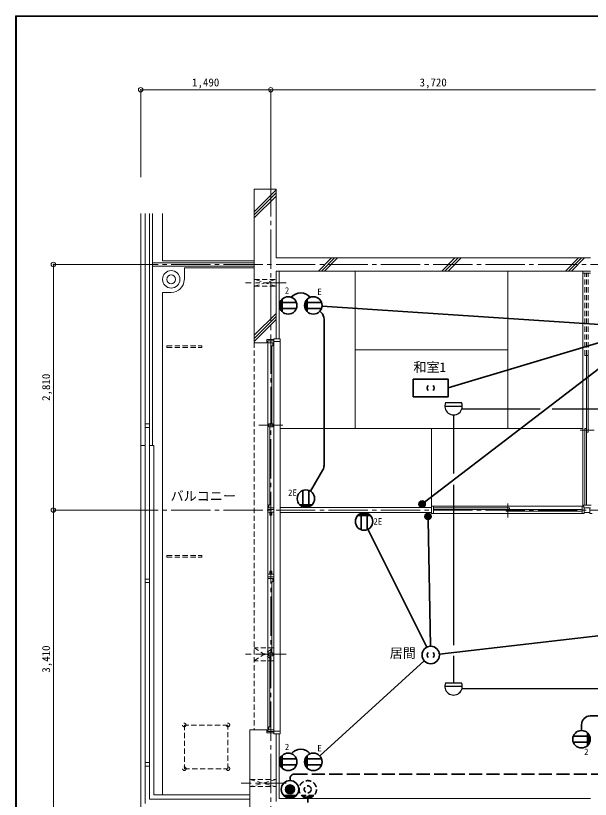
# Model space of a CAD drawing. Units: millimetres at full size, sheet at 1:50. Extents: x -9674 to 9699, y -6794 to 6791.
# Drawn here: x -9674 to -3093, y -2176 to 6791 of the extents above; entities that cross this region are included whole.
import ezdxf
from ezdxf.enums import TextEntityAlignment as Align

# ---------------------------------------------------------------- set-up
doc = ezdxf.new("R2010")
doc.units = ezdxf.units.MM
doc.header["$LTSCALE"] = 50
doc.header["$PDMODE"] = 32
doc.header["$PDSIZE"] = 50
for name, pattern in [('CHAIN1', [8, 5, -1, 1, -1]), ('CHAIN2', [12, 9, -1, 1, -1]), ('DASHED1', [1.8, 1.2, -0.6]), ('DASHED3', [4, 3, -1])]:
    doc.linetypes.add(name, pattern=pattern)
for name, color, linetype, lineweight in [('0-0_図面枠', 7, 'Continuous', 9), ('1-0_芯', 134, 'CHAIN2', 9), ('1-1_躯体', 134, 'Continuous', 9), ('1-2_間仕切', 134, 'Continuous', 9), ('1-3_建具', 134, 'Continuous', 9), ('1-4_仕上げ', 134, 'Continuous', 9), ('1-6_ﾊﾞﾙｺﾆｰ・階段', 134, 'Continuous', 9), ('1-7_その他', 134, 'DASHED1', 9), ('1-8_ハッチ', 134, 'Continuous', 9), ('1-B_寸法', 134, 'Continuous', 9), ('1-C_梁', 134, 'DASHED1', 9), ('2-0_芯', 2, 'Continuous', 35), ('3-2', 3, 'DASHED1', 35), ('3-3', 1, 'Continuous', 25), ('3-E', 3, 'Continuous', 35)]:
    doc.layers.add(name, color=color, linetype=linetype, lineweight=lineweight)
doc.layers.add('1-A_文字', color=134, linetype='Continuous')
doc.styles.add('ＭＳ ゴシック', font='')
doc.styles.get('ＭＳ ゴシック').set_extended_font_data('MS Gothic')

msp = doc.modelspace()

# ---------------------------------------------------------------- linework, layer by layer
at = {"layer": '0-0_図面枠'}
for p, q in [((-9673.92, 6791.43), (-9673.92, -6793.93)), ((-9672.16, 6789.66), (-9672.16, -6792.16)), ((9697.16, 6789.66), (-9672.16, 6789.66)), ((-9670.4, 6787.9), (-9670.4, -6790.4)), ((9695.4, 6787.9), (-9670.4, 6787.9)), ((-9668.64, -6788.64), (-9668.64, 6786.14)), ((-9668.64, 6786.14), (9693.64, 6786.14)), ((-9666.87, 6784.38), (-9666.87, -6786.88)), ((9691.87, 6784.38), (-9666.87, 6784.38)), ((-9665.11, 6782.61), (-9665.11, -6785.11)), ((9690.11, 6782.61), (-9665.11, 6782.61)), ((9688.35, 6780.85), (-9663.35, 6780.85)), ((-9663.35, 6780.85), (-9663.35, -6783.35))]:
    msp.add_line(p, q, dxfattribs=at)
msp.add_lwpolyline([(9698.92, -6793.93), (9698.92, 6791.43), (-9673.92, 6791.43)], dxfattribs=at)
at = {"layer": '1-0_芯'}
for p, q in [((-6752.5, 4944.23), (-6752.5, -3525.77)), ((-8492.5, 3944.23), (8517.5, 3944.23)), ((-8492.5, 1134.23), (3087.5, 1134.23))]:
    msp.add_line(p, q, dxfattribs=at)
at = {"layer": '1-1_躯体'}
for p, q in [((-6942.5, 4804.23), (-6942.5, 3049.23)), ((-6692.5, 4019.23), (-3092.5, 4019.23)), ((-6692.5, 3869.23), (-6692.5, 3094.23)), ((-6692.5, 3869.23), (-3092.5, 3869.23)), ((-6797.5, 3049.23), (-6942.5, 3049.23)), ((-6717.5, 3084.23), (-6797.5, 3084.23)), ((-6797.5, 3084.23), (-6797.5, 3049.23)), ((-6992.5, -1380.77), (-6992.5, -2385.77)), ((-6797.5, -1380.77), (-6992.5, -1380.77)), ((-6797.5, -1415.77), (-6797.5, -1380.77)), ((-6717.5, -1415.77), (-6797.5, -1415.77)), ((-6692.5, -1425.77), (-6692.5, -2200.77))]:
    msp.add_line(p, q, dxfattribs=at)
msp.add_lwpolyline([(-6942.5, 4804.23), (-6692.5, 4804.23), (-6692.5, 4019.23)], dxfattribs=at)
at = {"layer": '1-2_間仕切'}
for p, q in [((-6645.5, 1164.23), (-4912.5, 1164.23)), ((-6645.5, 1104.23), (-4912.5, 1104.23))]:
    msp.add_line(p, q, dxfattribs=at)
at = {"layer": '1-3_建具'}
for p, q in [((-3092.5, 3844.23), (-3177.5, 3844.23)), ((-6787.5, 3069.23), (-6787.5, 3034.23)), ((-6787.5, 3069.23), (-6717.5, 3069.23)), ((-6717.5, 3049.23), (-6787.5, 3049.23)), ((-6752.5, 3014.23), (-6752.5, 3049.23)), ((-6728.5, 3014.23), (-6728.5, 3049.23)), ((-6717.5, 3034.23), (-6717.5, 3069.23)), ((-6645.5, -1395.77), (-6645.5, 3064.23)), ((-6787.5, 3034.23), (-6787.5, 1174.23)), ((-6728.5, 3014.23), (-6752.5, 3014.23)), ((-6740.5, 3014.23), (-6740.5, 2121.73)), ((-6717.5, 3034.23), (-6717.5, 1174.23)), ((-3138.33, 2026.73), (-3138.33, 2904.23)), ((-3138.33, 2904.23), (-3118.33, 2904.23)), ((-3118.33, 2904.23), (-3118.33, 2026.73)), ((-6890.98, 2104.23), (-6614.02, 2104.23)), ((-6776.5, 2086.73), (-6776.5, 2121.73)), ((-6728.5, 2086.73), (-6776.5, 2086.73)), ((-6764.5, 2086.73), (-6764.5, 1194.23)), ((-6752.5, 2086.73), (-6752.5, 2121.73)), ((-3138.33, 2066.73), (-3158.33, 2066.73)), ((-3158.33, 2066.73), (-3158.33, 1189.23)), ((-3138.33, 1189.23), (-3138.33, 2066.73)), ((-3048.33, 2046.73), (-3208.33, 2046.73)), ((-3118.33, 2026.73), (-3138.33, 2026.73)), ((-6787.5, 1094.23), (-6787.5, 1174.23)), ((-6752.5, 1194.23), (-6776.5, 1194.23)), ((-6776.5, 1194.23), (-6776.5, 1159.23)), ((-6752.5, 1194.23), (-6752.5, 1159.23)), ((-6717.5, 1174.23), (-6717.5, 1094.23)), ((-4912.5, 1179.23), (-4912.5, 1094.23)), ((-4887.5, 1179.23), (-3187.5, 1179.23)), ((-4037.5, 1050.06), (-4037.5, 1210.06)), ((-3187.5, 1179.23), (-3187.5, 1094.23)), ((-3187.5, 1179.23), (-3177.5, 1179.23)), ((-3177.5, 1189.23), (-3082.5, 1189.23)), ((-3177.5, 1189.23), (-3177.5, 1179.23)), ((-6717.5, 1159.23), (-6787.5, 1159.23)), ((-6787.5, 1139.23), (-6717.5, 1139.23)), ((-6717.5, 1109.23), (-6787.5, 1109.23)), ((-6787.5, 1094.23), (-6787.5, 414.23)), ((-6764.5, 1074.23), (-6764.5, 1109.23)), ((-6740.5, 1074.23), (-6740.5, 1109.23)), ((-6717.5, 1094.23), (-6717.5, 414.23)), ((-4912.5, 1094.23), (-4887.5, 1094.23)), ((-4017.5, 1160.06), (-4887.5, 1160.06)), ((-4887.5, 1140.06), (-4017.5, 1140.06)), ((-3187.5, 1094.23), (-4887.5, 1094.23)), ((-4057.5, 1120.06), (-4057.5, 1140.06)), ((-4057.5, 1140.06), (-3187.5, 1140.06)), ((-3187.5, 1120.06), (-4057.5, 1120.06)), ((-4017.5, 1140.06), (-4017.5, 1160.06)), ((-3187.5, 1094.23), (-3162.5, 1094.23)), ((-3167.5, 1158.23), (-3092.5, 1158.23)), ((-3162.5, 1158.23), (-3162.5, 1094.23)), ((-3162.5, 1104.23), (-3097.5, 1104.23)), ((-3097.5, 1158.23), (-3097.5, 1094.23)), ((-3097.5, 1094.23), (-3072.5, 1094.23)), ((-6740.5, 1074.23), (-6764.5, 1074.23)), ((-6752.5, 1074.23), (-6752.5, 434.23)), ((-6787.5, 414.23), (-6787.5, 334.23)), ((-6717.5, 399.23), (-6787.5, 399.23)), ((-6787.5, 369.23), (-6717.5, 369.23)), ((-6740.5, 434.23), (-6764.5, 434.23)), ((-6764.5, 434.23), (-6764.5, 399.23)), ((-6740.5, 434.23), (-6740.5, 399.23)), ((-6717.5, 334.23), (-6717.5, 414.23)), ((-6717.5, 349.23), (-6787.5, 349.23)), ((-6787.5, 334.23), (-6787.5, -1365.77)), ((-6752.5, 314.23), (-6752.5, 349.23)), ((-6728.5, 314.23), (-6752.5, 314.23)), ((-6740.5, 314.23), (-6740.5, -498.27)), ((-6728.5, 314.23), (-6728.5, 349.23)), ((-6717.5, 334.23), (-6717.5, -1365.77)), ((-6890.98, -515.77), (-6614.02, -515.77)), ((-6776.5, -533.27), (-6776.5, -498.27)), ((-6728.5, -533.27), (-6776.5, -533.27)), ((-6764.5, -533.27), (-6764.5, -1345.77)), ((-6752.5, -533.27), (-6752.5, -498.27)), ((-6787.5, -1400.77), (-6787.5, -1365.77)), ((-6717.5, -1380.77), (-6787.5, -1380.77)), ((-6787.5, -1400.77), (-6717.5, -1400.77)), ((-6776.5, -1345.77), (-6752.5, -1345.77)), ((-6776.5, -1345.77), (-6776.5, -1380.77)), ((-6752.5, -1345.77), (-6752.5, -1380.77)), ((-6717.5, -1365.77), (-6717.5, -1400.77)), ((-6717.5, -1425.77), (-6717.5, -1395.77)), ((-6645.5, -1425.77), (-6717.5, -1425.77))]:
    msp.add_line(p, q, dxfattribs=at)
at = {"layer": '1-3_建具', "linetype": 'DASHED1'}
for p, q in [((-3158.33, 2904.23), (-3158.33, 3844.23)), ((-3138.33, 2904.23), (-3138.33, 3844.23)), ((-3118.33, 2904.23), (-3118.33, 3844.23)), ((-3138.33, 2904.23), (-3158.33, 2904.23))]:
    msp.add_line(p, q, dxfattribs=at)
at = {"layer": '1-3_建具'}
for points in [[(-3092.5, 3869.23), (-3177.5, 3869.23), (-3177.5, 3844.23), (-3177.5, 1189.23)], [(-6645.5, 3094.23), (-6645.5, 3064.23), (-6717.5, 3064.23)], [(-6645.5, 3094.23), (-6717.5, 3094.23), (-6717.5, 3064.23)], [(-6728.5, 2086.73), (-6728.5, 2121.73), (-6776.5, 2121.73)], [(-4912.5, 1179.23), (-4887.5, 1179.23), (-4887.5, 1094.23)], [(-3177.5, 1179.23), (-3167.5, 1179.23), (-3167.5, 1158.23)], [(-6728.5, -533.27), (-6728.5, -498.27), (-6776.5, -498.27)], [(-6645.5, -1425.77), (-6645.5, -1395.77), (-6717.5, -1395.77)]]:
    msp.add_lwpolyline(points, dxfattribs=at)
at = {"layer": '1-4_仕上げ'}
for p, q in [((-5785, 3869.23), (-5785, 2065.89)), ((-4040, 3869.23), (-4040, 2065.89)), ((-5785, 2967.56), (-4040, 2967.56)), ((-6645.5, 2065.89), (-3177.5, 2065.89)), ((-4912.5, 2065.89), (-4912.5, 1164.23))]:
    msp.add_line(p, q, dxfattribs=at)
at = {"layer": '1-6_ﾊﾞﾙｺﾆｰ・階段'}
for p, q in [((-8242.5, 4526.86), (-8242.5, -2275.77)), ((-8192.5, 4526.86), (-8192.5, -2225.77)), ((-8142.5, 4526.86), (-8142.5, -2175.77)), ((-8107.5, 4526.86), (-8107.5, 1874.23)), ((-7992.5, 3984.23), (-7992.5, 4526.86)), ((-6942.5, 3964.23), (-8107.5, 3964.23)), ((-6942.5, 3984.23), (-7992.5, 3984.23)), ((-6942.5, 3924.23), (-8107.5, 3924.23)), ((-6942.5, 3904.23), (-7742.5, 3904.23)), ((-7742.5, 3774.23), (-7742.5, 3904.23)), ((-7992.5, 3624.23), (-7992.5, -2125.77)), ((-7892.5, 3624.23), (-7992.5, 3624.23)), ((-8192.5, 2119.23), (-8142.5, 2119.23)), ((-8192.5, 2079.23), (-8142.5, 2079.23)), ((-8242.5, 1874.23), (-8192.5, 1874.23)), ((-8142.5, 1874.23), (-8092.5, 1874.23)), ((-8092.5, 1874.23), (-8092.5, -2125.77)), ((-8192.5, 344.23), (-8142.5, 344.23)), ((-8192.5, 304.23), (-8142.5, 304.23)), ((-8192.5, -1755.77), (-8142.5, -1755.77)), ((-8192.5, -1795.77), (-8142.5, -1795.77)), ((-8092.5, -2125.77), (-6992.5, -2125.77)), ((-8142.5, -2175.77), (-6992.5, -2175.77))]:
    msp.add_line(p, q, dxfattribs=at)
for radius in [100, 50]:
    msp.add_circle((-7892.5, 3774.23), radius, dxfattribs=at)
msp.add_arc((-7892.5, 3774.23), 150, 270, 357.77329, dxfattribs=at)
at = {"layer": '1-7_その他'}
for p, q in [((-6942.5, 3774.23), (-6692.5, 3774.23)), ((-6942.5, 3694.23), (-6692.5, 3774.23)), ((-6692.5, 3694.23), (-6942.5, 3774.23)), ((-6942.5, 3694.23), (-6692.5, 3694.23)), ((-7942.5, 3014.23), (-7942.5, 2994.23)), ((-7942.5, 2994.23), (-7542.5, 2994.23)), ((-7942.5, 614.23), (-7942.5, 594.23)), ((-7942.5, 594.23), (-7542.5, 594.23)), ((-6717.5, -440.77), (-6942.5, -440.77)), ((-6942.5, -590.77), (-6717.5, -440.77)), ((-6942.5, -440.77), (-6717.5, -590.77)), ((-6717.5, -590.77), (-6942.5, -590.77)), ((-7742.5, -1325.77), (-7742.5, -1825.77)), ((-7242.5, -1325.77), (-7742.5, -1325.77)), ((-7242.5, -1825.77), (-7242.5, -1325.77)), ((-7742.5, -1825.77), (-7242.5, -1825.77)), ((-6992.5, -1950.77), (-6692.5, -1950.77)), ((-6992.5, -1950.77), (-6692.5, -2030.77)), ((-6692.5, -1950.77), (-6992.5, -2030.77)), ((-6992.5, -2030.77), (-6692.5, -2030.77))]:
    msp.add_line(p, q, dxfattribs=at)
at = {"layer": '1-7_その他', "linetype": 'CHAIN1'}
for p, q in [((-6577.5, 3734.23), (-7042.5, 3734.23)), ((-6577.5, -515.77), (-7042.5, -515.77)), ((-6577.5, -1990.77), (-7092.5, -1990.77))]:
    msp.add_line(p, q, dxfattribs=at)
at = {"layer": '1-7_その他'}
for points in [[(-7942.5, 3014.23), (-7542.5, 3014.23), (-7542.5, 2994.23)], [(-7942.5, 614.23), (-7542.5, 614.23), (-7542.5, 594.23)]]:
    msp.add_lwpolyline(points, dxfattribs=at)
for centre in [(-7742.5, -1325.77), (-7242.5, -1325.77), (-7742.5, -1825.77), (-7242.5, -1825.77)]:
    msp.add_circle(centre, 20, dxfattribs=at)
at = {"layer": '1-8_ハッチ'}
for p, q in [((-6942.5, 4548.44), (-6692.5, 4798.44)), ((-6942.5, 4513.09), (-6692.5, 4763.09)), ((-6942.5, 4477.73), (-6692.5, 4727.73)), ((-6207.5, 3869.23), (-6057.5, 4019.23)), ((-6172.15, 3869.23), (-6022.15, 4019.23)), ((-6136.79, 3869.23), (-5986.79, 4019.23)), ((-4793.29, 3869.23), (-4643.29, 4019.23)), ((-4757.93, 3869.23), (-4607.93, 4019.23)), ((-4722.58, 3869.23), (-4572.58, 4019.23)), ((-3379.07, 3869.23), (-3229.07, 4019.23)), ((-3343.72, 3869.23), (-3193.72, 4019.23)), ((-3308.36, 3869.23), (-3158.36, 4019.23)), ((-6657.5, 3869.23), (-6657.5, 3094.23)), ((-6942.5, 3134.23), (-6692.5, 3384.23)), ((-6942.5, 3098.87), (-6692.5, 3348.87)), ((-6942.5, 3063.52), (-6692.5, 3313.52)), ((-6657.5, -1425.77), (-6657.5, -2165.77)), ((-6657.5, -2165.77), (-3092.5, -2165.77))]:
    msp.add_line(p, q, dxfattribs=at)
at = {"layer": '1-B_寸法'}
for p, q in [((-8242.5, 4944.23), (-8242.5, 5944.23)), ((-8242.5, 5944.23), (-6752.5, 5944.23)), ((-6752.5, 4944.23), (-6752.5, 5944.23)), ((-6752.5, 5944.23), (-3032.5, 5944.23)), ((-9242.5, 3944.23), (-8492.5, 3944.23)), ((-9242.5, 3944.23), (-9242.5, 1134.23)), ((-9242.5, 1134.23), (-8492.5, 1134.23)), ((-9242.5, 1134.23), (-9242.5, -2275.77))]:
    msp.add_line(p, q, dxfattribs=at)
for p in [(-8242.5, 5944.23), (-6752.5, 5944.23), (-9242.5, 3944.23), (-9242.5, 1134.23)]:
    msp.add_point(p, dxfattribs=at)
at = {"layer": '1-C_梁'}
msp.add_line((-6942.5, 3049.23), (-6942.5, -1380.77), dxfattribs=at)
at = {"layer": '2-0_芯'}
for p, q in [((-6649.86, 3499.91), (-6649.86, 3451.27)), ((-6646.54, 3510.59), (-6459.14, 3510.59)), ((-6643.86, 3517.05), (-6643.86, 3434.13)), ((-6637.86, 3528.27), (-6637.86, 3422.91)), ((-6631.86, 3536.9), (-6631.86, 3414.28)), ((-6625.86, 3543.93), (-6625.86, 3407.25)), ((-6622.85, 3547), (-6622.85, 3404.18)), ((-6362.42, 3499.91), (-6362.42, 3451.27)), ((-6359.1, 3510.59), (-6171.71, 3510.59)), ((-6356.42, 3517.05), (-6356.42, 3434.13)), ((-6350.42, 3528.27), (-6350.42, 3422.91)), ((-6344.42, 3536.9), (-6344.42, 3414.28)), ((-6338.42, 3543.93), (-6338.42, 3407.25)), ((-6335.42, 3547), (-6335.42, 3404.18)), ((-6646.54, 3440.59), (-6459.14, 3440.59)), ((-6359.1, 3440.59), (-6171.71, 3440.59)), ((-6175.24, 3393.75), (-6191.34, 3408.37)), ((-6165.61, 3468.93), (-2524.2, 3226)), ((-6142.45, 1645.55), (-6142.45, 3319.7)), ((-4722.56, 2530.88), (-2524.2, 3192.48)), ((-4990.94, 1224.8), (-2507.19, 3126)), ((-4722.56, 2630.88), (-5122.56, 2630.88)), ((-5122.56, 2630.88), (-5122.56, 2430.88)), ((-6156.29, 1594.77), (-6299.62, 1351.57)), ((-6385.41, 1171.71), (-6385.41, 1359.1)), ((-6315.41, 1171.71), (-6315.41, 1359.1)), ((-6278.99, 1195.39), (-6421.82, 1195.39)), ((-6282.06, 1192.39), (-6418.75, 1192.39)), ((-6289.1, 1186.39), (-6411.72, 1186.39)), ((-6297.73, 1180.39), (-6403.08, 1180.39)), ((-6308.94, 1174.39), (-6391.87, 1174.39)), ((-6326.09, 1168.39), (-6374.73, 1168.39)), ((-5055.54, 1202.91), (-4983.53, 1202.91)), ((-5054.24, 1212.51), (-4984.83, 1212.51)), ((-5054.24, 1193.31), (-4984.83, 1193.31)), ((-5049.99, 1222.12), (-4989.07, 1222.12)), ((-5049.99, 1183.71), (-4989.07, 1183.71)), ((-5041.14, 1231.72), (-4997.93, 1231.72)), ((-5041.14, 1174.11), (-4997.93, 1174.11)), ((-5622.88, 1082.07), (-5745.5, 1082.07)), ((-5631.51, 1088.07), (-5736.87, 1088.07)), ((-5642.73, 1094.07), (-5725.66, 1094.07)), ((-5719.19, 1096.75), (-5719.19, 909.35)), ((-5659.87, 1100.07), (-5708.51, 1100.07)), ((-5649.19, 1096.75), (-5649.19, 909.35)), ((-4982.02, 1080.7), (-4921.1, 1080.7)), ((-4973.16, 1090.3), (-4929.95, 1090.3)), ((-5612.78, 1073.07), (-5755.61, 1073.07)), ((-5615.85, 1076.07), (-5752.54, 1076.07)), ((-4987.56, 1061.49), (-4915.55, 1061.49)), ((-4986.26, 1071.09), (-4916.85, 1071.09)), ((-4986.26, 1051.89), (-4916.85, 1051.89)), ((-4982.02, 1042.29), (-4921.1, 1042.29)), ((-4973.16, 1032.69), (-4929.95, 1032.69)), ((-4950.86, 1025.49), (-4922.74, -424.7)), ((-5639.74, 914.08), (-4965.5, -435.22)), ((-4821.46, -513.32), (-2024.35, -193.69)), ((-4994.78, -591.95), (-6191.41, -1680.3)), ((-2461.03, -1221.96), (-3094.35, -1221.96)), ((-3194.35, -1321.96), (-3194.35, -1388.54)), ((-3124.33, -1417.15), (-3124.33, -1559.97)), ((-3121.33, -1420.22), (-3121.33, -1556.9)), ((-3115.33, -1427.25), (-3115.33, -1549.87)), ((-3288.04, -1453.56), (-3100.65, -1453.56)), ((-3288.04, -1523.56), (-3100.65, -1523.56)), ((-3109.33, -1435.88), (-3109.33, -1541.24)), ((-3103.33, -1447.1), (-3103.33, -1530.03)), ((-3097.33, -1464.24), (-3097.33, -1512.88)), ((-6637.86, -1694.91), (-6637.86, -1800.27)), ((-6631.86, -1686.28), (-6631.86, -1808.9)), ((-6625.86, -1679.25), (-6625.86, -1815.94)), ((-6622.85, -1676.18), (-6622.85, -1819.01)), ((-6350.42, -1694.91), (-6350.42, -1800.27)), ((-6344.42, -1686.28), (-6344.42, -1808.9)), ((-6338.42, -1679.25), (-6338.42, -1815.94)), ((-6335.42, -1676.18), (-6335.42, -1819.01)), ((-6649.86, -1723.27), (-6649.86, -1771.91)), ((-6646.54, -1712.59), (-6459.14, -1712.59)), ((-6646.54, -1782.59), (-6459.14, -1782.59)), ((-6643.86, -1706.13), (-6643.86, -1789.06)), ((-6362.42, -1723.27), (-6362.42, -1771.91)), ((-6359.1, -1712.59), (-6171.71, -1712.59)), ((-6359.1, -1782.59), (-6171.71, -1782.59)), ((-6356.42, -1706.13), (-6356.42, -1789.06))]:
    msp.add_line(p, q, dxfattribs=at)
msp.add_lwpolyline([(-4722.56, 2630.88), (-4722.56, 2430.88), (-5122.56, 2430.88)], dxfattribs=at)
for centre, radius in [((-6552.84, 3475.59), 100.02), ((-6265.4, 3475.59), 100.02), ((-6350.41, 1265.4), 100.02), ((-5019.53, 1202.91), 36.01), ((-5684.19, 1003.05), 100.02), ((-4951.56, 1061.49), 36.01), ((-4920.81, -524.67), 100), ((-3194.35, -1488.56), 100.02), ((-6552.84, -1747.59), 100.02), ((-6265.4, -1747.59), 100.02)]:
    msp.add_circle(centre, radius, dxfattribs=at)
for centre, radius, start, end in [((-6409.12, 3475.59), 143.72, 40.72684, 139.27316), ((-6242.45, 3319.7), 100, 0, 47.77238), ((-4922.48, 2530.88), 40.08, 134.60828, 225.39175), ((-4922.64, 2530.88), 40.08, 314.60828, 45.39175), ((-6242.45, 1645.55), 100, 329.48725, 0), ((-4920.73, -524.67), 40.08, 134.60828, 225.39175), ((-4920.89, -524.67), 40.08, 314.60828, 45.39175), ((-3094.35, -1321.96), 100, 90, 180), ((-6409.12, -1747.59), 143.72, 40.72684, 139.27316)]:
    msp.add_arc(centre, radius, start, end, dxfattribs=at)
at = {"layer": '3-2'}
for p, q in [((-6257.92, -2132.12), (-6400.74, -2132.12)), ((-6264.34, -2138.12), (-6394.32, -2138.12)), ((-6272.09, -2144.12), (-6386.57, -2144.12)), ((-6281.83, -2150.12), (-6376.83, -2150.12)), ((-6295.21, -2156.12), (-6363.45, -2156.12)), ((-6329.33, -2162.12), (-6329.33, -2214.07))]:
    msp.add_line(p, q, dxfattribs=at)
for radius in [100, 40]:
    msp.add_circle((-6329.33, -2062.12), radius, dxfattribs=at)
at = {"layer": '3-3'}
for p, q in [((-4751.37, 2363.56), (-4568, 2363.56)), ((-4759.71, 2323.55), (-4559.67, 2323.55)), ((-4564.27, 2293.54), (-3668.84, 2293.54)), ((-3531.6, 2293.54), (-2162.91, 2293.54)), ((-4659.69, 2223.53), (-4659.69, 1553.47)), ((-4659.69, 1424.35), (-4659.69, -412.12)), ((-4659.69, -534.07), (-4659.69, -843.09)), ((-4759.71, -883.1), (-4559.67, -883.1)), ((-4751.37, -843.09), (-4568, -843.09)), ((-2220.38, -913.11), (-4564.27, -913.11))]:
    msp.add_line(p, q, dxfattribs=at)
for centre in [(-4659.69, 2323.56), (-4659.69, -883.09)]:
    msp.add_arc(centre, 100.03, 156.4305, 23.56947, dxfattribs=at)
at = {"layer": '3-E', "linetype": 'DASHED3'}
for p, q in [((-6532.44, -1937.66), (-6532.44, -1962.12)), ((-6482.44, -1887.66), (-2377.88, -1887.66))]:
    msp.add_line(p, q, dxfattribs=at)
at = {"layer": '3-E'}
for p, q in [((-6577.44, -2040.33), (-6577.44, -2083.92)), ((-6572.44, -2032.12), (-6572.44, -2092.12)), ((-6567.44, -2026.42), (-6567.44, -2097.83)), ((-6562.44, -2022.12), (-6562.44, -2102.12)), ((-6557.44, -2018.82), (-6557.44, -2105.43)), ((-6552.44, -2016.3), (-6552.44, -2107.95)), ((-6547.44, -2014.43), (-6547.44, -2109.82)), ((-6542.44, -2013.13), (-6542.44, -2111.11)), ((-6537.44, -2012.37), (-6537.44, -2111.87)), ((-6532.44, -2012.12), (-6532.44, -2112.12)), ((-6527.44, -2012.37), (-6527.44, -2111.87)), ((-6522.44, -2013.13), (-6522.44, -2111.11)), ((-6517.44, -2014.43), (-6517.44, -2109.82)), ((-6512.44, -2016.3), (-6512.44, -2107.95)), ((-6507.44, -2018.82), (-6507.44, -2105.43)), ((-6502.44, -2022.12), (-6502.44, -2102.12)), ((-6497.44, -2026.42), (-6497.44, -2097.83)), ((-6492.44, -2032.12), (-6492.44, -2092.12)), ((-6487.44, -2040.33), (-6487.44, -2083.92)), ((-6461.03, -2132.12), (-6603.86, -2132.12)), ((-6467.45, -2138.12), (-6597.43, -2138.12)), ((-6475.21, -2144.12), (-6589.68, -2144.12)), ((-6484.94, -2150.12), (-6579.94, -2150.12)), ((-6498.32, -2156.12), (-6566.56, -2156.12))]:
    msp.add_line(p, q, dxfattribs=at)
for radius in [100, 50]:
    msp.add_circle((-6532.44, -2062.12), radius, dxfattribs=at)
at = {"layer": '3-E', "linetype": 'DASHED3'}
msp.add_arc((-6482.44, -1937.66), 50, 90, 180, dxfattribs=at)

# ---------------------------------------------------------------- texts
at = {"layer": '1-A_文字', "style": 'ＭＳ ゴシック'}
for s, p in [('和室1', (-5119.98, 2682.01)), ('バルコニー', (-7900.69, 1207.13)), ('居間', (-5390.76, -589.97))]:
    msp.add_text(s, height=110, dxfattribs=at).set_placement(p, align=Align.BOTTOM_LEFT)
at = {"layer": '1-B_寸法', "style": 'ＭＳ ゴシック'}
for s, p in [('1,490', (-7653.75, 5954.23)), ('3,720', (-5048.75, 5954.23))]:
    msp.add_text(s, height=91.64, dxfattribs=at).set_placement(p, align=Align.BOTTOM_LEFT)
for s, p in [('2,810', (-9252.5, 2382.98)), ('3,410', (-9252.5, -727.02))]:
    msp.add_text(s, height=91.64, rotation=90, dxfattribs=at).set_placement(p, align=Align.BOTTOM_LEFT)
at = {"layer": '2-0_芯', "color": 7, "style": 'ＭＳ ゴシック'}
for s, p in [('2', (-6591.14, 3588.08)), ('E', (-6218.69, 3572.88)), ('2E', (-6554.18, 1274.19)), ('2E', (-5576.38, 946.23)), ('2', (-6591.14, -1635.1)), ('E', (-6218.69, -1650.3)), ('2', (-3164.47, -1690.61))]:
    msp.add_text(s, height=73.31, dxfattribs=at).set_placement(p, align=Align.BOTTOM_LEFT)

doc.saveas('drawing.dxf')
